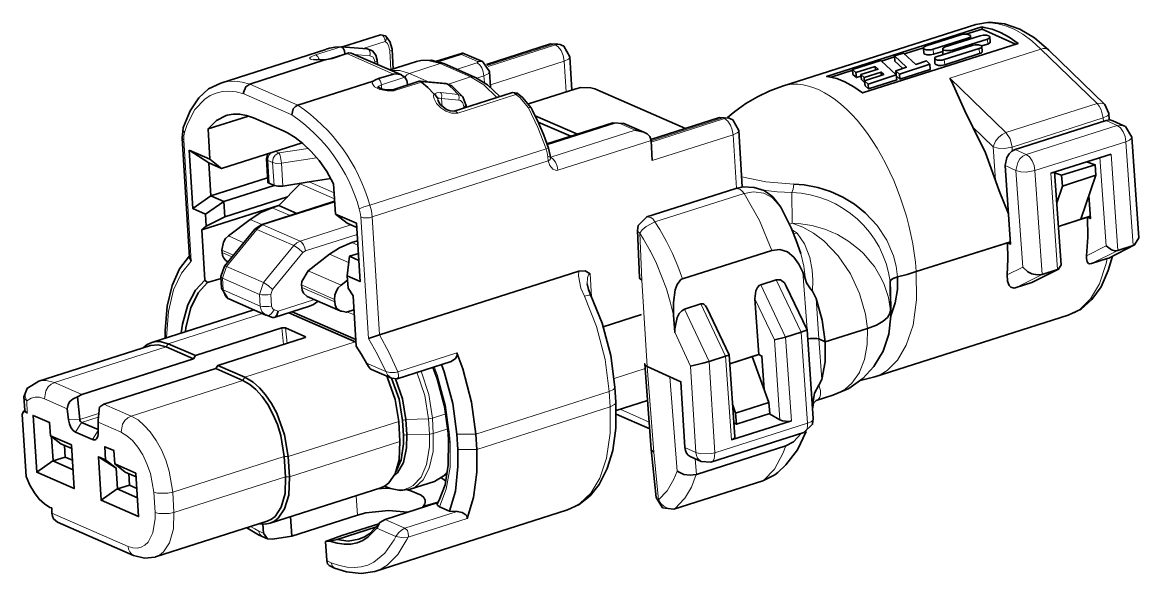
# Model space of a CAD drawing. Extents: x 0 to 174, y 0 to 33.
# Drawn here: x 44.638 to 45.446, y 15.049 to 15.448 of the extents above; entities that cross this region are included whole.
import ezdxf

# ---------------------------------------------------------------- set-up
doc = ezdxf.new("R2010")
doc.units = 0
doc.layers.add('PDF2_형상', color=157, linetype='Continuous', true_color=0x405f80)

msp = doc.modelspace()

# ---------------------------------------------------------------- linework, layer by layer
at = {"layer": 'PDF2_형상', "color": 7, "lineweight": 35}
for points in [[(45.14819, 15.37917), (45.15347, 15.38361), (45.16139, 15.38931), (45.16986, 15.39431), (45.17875, 15.39847), (45.18806, 15.40194), (45.32778, 15.44639), (45.33778, 15.44806), (45.34861, 15.44695), (45.35958, 15.44306), (45.37014, 15.4368), (45.38055, 15.42805), (45.42097, 15.38861)], [(44.90639, 15.4143), (44.90555, 15.42861), (44.90403, 15.43431), (44.90083, 15.43833), (44.89722, 15.43903), (44.86986, 15.43028)], [(45.30389, 15.42708), (45.29722, 15.425), (45.295, 15.42458), (45.29264, 15.42458), (45.29083, 15.425), (45.29028, 15.42542), (45.29014, 15.42556), (45.29014, 15.42583), (45.28986, 15.42945), (45.29069, 15.42861), (45.29194, 15.42819), (45.29528, 15.42819), (45.29694, 15.42861), (45.32208, 15.43667), (45.32361, 15.43736), (45.32389, 15.43778), (45.32403, 15.43806), (45.32403, 15.43833), (45.32389, 15.43847), (45.32333, 15.43889), (45.32153, 15.43944), (45.31917, 15.43944), (45.31695, 15.43903), (45.29181, 15.43097), (45.29042, 15.43028), (45.29, 15.42986), (45.28986, 15.42945)], [(45.30375, 15.42889), (45.30458, 15.42805), (45.30597, 15.42764), (45.30931, 15.42764), (45.31083, 15.42792), (45.33611, 15.43597), (45.3375, 15.43667), (45.33792, 15.43708), (45.33792, 15.4375), (45.33792, 15.43764), (45.33778, 15.43792), (45.33722, 15.43833), (45.33555, 15.43875), (45.33319, 15.43875), (45.33097, 15.43833), (45.30569, 15.43028), (45.3043, 15.42972), (45.30389, 15.42931), (45.30389, 15.42889), (45.30403, 15.42514), (45.30417, 15.425), (45.3043, 15.42486)], [(45.33236, 15.44319), (45.32056, 15.43944)], [(45.32417, 15.43625), (45.32403, 15.43806)], [(45.33194, 15.43097), (45.33639, 15.43236), (45.33778, 15.43306), (45.3382, 15.43347), (45.3382, 15.43389), (45.33792, 15.4375)], [(45.35653, 15.43222), (45.33236, 15.44319), (45.33222, 15.44472)], [(44.87139, 15.42528), (44.87111, 15.42736), (44.87028, 15.42931), (44.86931, 15.43014), (44.86875, 15.43028), (44.86444, 15.43014), (44.86028, 15.42931), (44.85792, 15.42861)], [(44.86875, 15.43028), (44.86875, 15.43028)], [(44.895, 15.4175), (44.89486, 15.42069), (44.89389, 15.42431), (44.89139, 15.42736), (44.88764, 15.42889), (44.86875, 15.43028)], [(45.0357, 15.39903), (45.03417, 15.42319), (45.02972, 15.43083), (45.02819, 15.43153), (45.02708, 15.43208), (45.02014, 15.4325), (44.97389, 15.41764)], [(45.28986, 15.42972), (45.27611, 15.42528)], [(45.33208, 15.43056), (45.33208, 15.43083), (45.33194, 15.43097), (45.33139, 15.43139), (45.32972, 15.43181), (45.32736, 15.43181), (45.32514, 15.43139), (45.29986, 15.42347), (45.29847, 15.42278), (45.29806, 15.42236), (45.29806, 15.42194), (45.29819, 15.41833), (45.29833, 15.41806), (45.29847, 15.41792), (45.29889, 15.4175), (45.30069, 15.41694), (45.30306, 15.41694), (45.30528, 15.41736), (45.33056, 15.42542), (45.33194, 15.42611), (45.33236, 15.42653), (45.33236, 15.42694), (45.33208, 15.43056), (45.33208, 15.43014), (45.33167, 15.42972), (45.33028, 15.42903), (45.305, 15.42111), (45.30347, 15.42069), (45.30014, 15.42069), (45.29875, 15.42111), (45.29792, 15.42194)], [(44.85778, 15.42847), (44.78167, 15.40417), (44.77278, 15.39986), (44.76583, 15.39347), (44.75958, 15.38417), (44.75472, 15.3725), (44.75445, 15.37167), (44.75375, 15.36431), (44.75917, 15.27806), (44.76042, 15.27542)], [(44.83306, 15.38125), (44.83417, 15.38556), (44.83569, 15.38722), (44.8375, 15.38819), (44.89181, 15.40555), (44.89361, 15.40639), (44.89583, 15.40736), (44.90653, 15.41069), (44.90889, 15.41083), (44.9125, 15.41), (44.87597, 15.42583), (44.8743, 15.42597), (44.87292, 15.42542), (44.86222, 15.42194), (44.85722, 15.42083), (44.85694, 15.42083), (44.80264, 15.40347), (44.79986, 15.40153), (44.79819, 15.39722), (44.79833, 15.39639)], [(44.84889, 15.42125), (44.85708, 15.42097), (44.86181, 15.42194), (44.8743, 15.42597)], [(44.98347, 15.39444), (44.97458, 15.40278), (44.96597, 15.40819), (44.96514, 15.40847), (44.94305, 15.41819), (44.93403, 15.42069), (44.92639, 15.42042), (44.92333, 15.41972), (44.90417, 15.41361)], [(44.97681, 15.40097), (44.97611, 15.4125), (44.97125, 15.41958), (44.97097, 15.41972), (44.95667, 15.42583), (44.95653, 15.42583), (44.93778, 15.42)], [(44.95653, 15.42597), (44.9557, 15.42486)], [(45.26903, 15.42306), (45.25958, 15.42)], [(45.29458, 15.41778), (45.29208, 15.42014), (45.28431, 15.41764), (45.27556, 15.42583), (45.26889, 15.42375), (45.26917, 15.42), (45.275, 15.41472)], [(45.27, 15.41306), (45.27764, 15.41556), (45.26889, 15.42375)], [(45.23875, 15.41347), (45.22306, 15.40847)], [(45.27028, 15.41), (45.25903, 15.42056), (45.23861, 15.41403), (45.23889, 15.41042), (45.24139, 15.40806), (45.24472, 15.40917)], [(45.24139, 15.40806), (45.24111, 15.41167), (45.23861, 15.41403)], [(45.25514, 15.41361), (45.255, 15.41611), (45.24111, 15.41167)], [(45.255, 15.41611), (45.25708, 15.41417), (45.24472, 15.41028), (45.245, 15.40667), (45.24722, 15.40458), (45.2475, 15.40458)], [(45.27278, 15.40708), (45.2725, 15.41069), (45.27, 15.41306), (45.27014, 15.41028)], [(45.27042, 15.40917), (45.27278, 15.40708), (45.29486, 15.41403), (45.29458, 15.41778), (45.2725, 15.41069)], [(44.93889, 15.39278), (44.93667, 15.39569), (44.93583, 15.39639), (44.93139, 15.40083), (44.92694, 15.40486), (44.92694, 15.405), (44.92583, 15.40542), (44.92528, 15.40542), (44.90681, 15.39944), (44.90111, 15.39917), (44.89792, 15.39986), (44.895, 15.40139)], [(44.91681, 15.40264), (44.91681, 15.40333), (44.91625, 15.40611), (44.91486, 15.40833), (44.9125, 15.40986)], [(44.92583, 15.40542), (44.94458, 15.40389), (44.94889, 15.40208), (44.94986, 15.40125), (44.9568, 15.39431), (44.95903, 15.38833)], [(45.24722, 15.40458), (45.24694, 15.40819), (45.24472, 15.41028)], [(45.25944, 15.40972), (45.2593, 15.41208), (45.24694, 15.40819)], [(45.2593, 15.41208), (45.26125, 15.41028), (45.24736, 15.40583), (45.24764, 15.40222), (45.25014, 15.39986), (45.27056, 15.40639), (45.27028, 15.41), (45.24986, 15.40347)], [(45.25014, 15.39986), (45.24986, 15.40347), (45.24736, 15.40583)], [(45.35139, 15.30958), (45.34458, 15.32625), (45.34195, 15.33375), (45.33472, 15.35375), (45.32555, 15.37236), (45.31972, 15.38417), (45.31042, 15.405), (45.30903, 15.40778)], [(44.99264, 15.39736), (44.95055, 15.38389), (44.94764, 15.38403), (44.94486, 15.385), (44.94028, 15.38875), (44.93875, 15.39167)], [(45.02056, 15.34958), (45.02028, 15.35), (45.02, 15.3518), (45.01875, 15.35708), (45.01542, 15.36639), (45.01153, 15.37542), (45.00722, 15.38431), (45.00611, 15.38625), (45, 15.39375), (44.99597, 15.39694)], [(45.11792, 15.37139), (45.05222, 15.4), (45.04945, 15.40069), (45.04208, 15.40083), (45.03847, 15.4), (45.00431, 15.38903)], [(45.42431, 15.3775), (45.42403, 15.38222), (45.42111, 15.38861)], [(44.86472, 15.30944), (44.86333, 15.33139), (44.85833, 15.34014), (44.85278, 15.34806), (44.84708, 15.35472), (44.84111, 15.36042), (44.83555, 15.36486), (44.82986, 15.36819), (44.82764, 15.36931), (44.80542, 15.37889), (44.80028, 15.38069), (44.79528, 15.38167), (44.79069, 15.38167), (44.78639, 15.38083), (44.78556, 15.38069), (44.77861, 15.37708), (44.77264, 15.37097)], [(44.80181, 15.38028), (44.77264, 15.37097), (44.77389, 15.34903), (44.78236, 15.34236), (44.84056, 15.36097)], [(44.95917, 15.38667), (44.95917, 15.38833)], [(45.00903, 15.38056), (45.03972, 15.36722)], [(45.01125, 15.37597), (45.035, 15.36569)], [(45.08764, 15.36875), (45.07333, 15.375), (45.06514, 15.37528), (45.01764, 15.36014)], [(45.15889, 15.32903), (45.15639, 15.36986), (45.15194, 15.3775), (45.15042, 15.37819), (45.14931, 15.37875), (45.14236, 15.37917), (45.09278, 15.36333)], [(45.17847, 15.165), (45.18611, 15.16056), (45.18792, 15.15986), (45.19236, 15.15958), (45.19444, 15.16), (45.15111, 15.14625), (45.15208, 15.14667), (45.15292, 15.14722), (45.15347, 15.14778), (45.15361, 15.14833), (45.14944, 15.20778), (45.1332, 15.24167), (45.13236, 15.24319), (45.13125, 15.24417), (45.13069, 15.24444), (45.13014, 15.24458), (45.12889, 15.24444), (45.11708, 15.24069), (45.11514, 15.23958), (45.11333, 15.23764), (45.11167, 15.23472), (45.11, 15.22653), (45.11, 15.22403), (45.10917, 15.23639), (45.10903, 15.24556), (45.11028, 15.25458), (45.11181, 15.25861), (45.11444, 15.26208), (45.1157, 15.26264), (45.18028, 15.28319), (45.18611, 15.28375), (45.19153, 15.28208), (45.19611, 15.27833), (45.19986, 15.27333), (45.20278, 15.26736), (45.20458, 15.26208), (45.20542, 15.25972), (45.20833, 15.25528), (45.20958, 15.25361), (45.21236, 15.24833), (45.21667, 15.23264), (45.21889, 15.21708), (45.2143, 15.21917), (45.21889, 15.21708), (45.24944, 15.22667), (45.25583, 15.22917), (45.26083, 15.23194), (45.26389, 15.23458), (45.26542, 15.23695), (45.26611, 15.23958), (45.26583, 15.26056), (45.26611, 15.26125), (45.26653, 15.26181), (45.26792, 15.26278), (45.27125, 15.26403), (45.27819, 15.26583), (45.28472, 15.26792), (45.35069, 15.28875), (45.35292, 15.28778), (45.34889, 15.34445), (45.35014, 15.35028), (45.35181, 15.35292), (45.35389, 15.355), (45.35625, 15.35611), (45.42208, 15.37708), (45.42458, 15.3775), (45.42694, 15.37694), (45.43486, 15.37333), (45.43611, 15.37264), (45.44056, 15.365), (45.44556, 15.29236), (45.44264, 15.28722), (45.44167, 15.28681), (45.43042, 15.28319), (45.4282, 15.28292), (45.42597, 15.28347), (45.42194, 15.28639)], [(45.09375, 15.34806), (45.09292, 15.36264), (45.09195, 15.36542), (45.09014, 15.36736), (45.08764, 15.36875), (45.08139, 15.37)], [(44.75875, 15.35556), (44.77389, 15.34903)], [(44.81569, 15.35292), (44.81472, 15.34931), (44.81569, 15.33278), (44.81569, 15.33264), (44.81583, 15.33236), (44.81611, 15.33208), (44.81681, 15.33167), (44.82028, 15.33014)], [(45.38208, 15.33903), (45.42555, 15.35278)], [(44.77305, 15.34639), (44.78236, 15.34236)], [(45.39042, 15.32972), (45.41458, 15.3375), (45.41403, 15.34514), (45.38986, 15.3375)], [(45.40778, 15.34708), (45.41403, 15.34514)], [(44.81556, 15.3357), (44.77458, 15.32264), (44.78389, 15.31847), (44.77069, 15.30931), (44.77125, 15.30069), (44.78458, 15.3075)], [(44.83, 15.32195), (44.78458, 15.3075), (44.78389, 15.31847), (44.82028, 15.33014), (44.82319, 15.32958), (44.82653, 15.32972), (44.84555, 15.33264), (44.86125, 15.33514)], [(45.36167, 15.27111), (45.36528, 15.26778), (45.36833, 15.26625), (45.37222, 15.26542), (45.37583, 15.26583), (45.38695, 15.26931), (45.38764, 15.26958), (45.38944, 15.27278), (45.38472, 15.33986)], [(45.38472, 15.33917), (45.38986, 15.3375), (45.39042, 15.32972), (45.38625, 15.31764)], [(45.41458, 15.3375), (45.40361, 15.30569)], [(44.83944, 15.33181), (44.8393, 15.33153), (44.83903, 15.33139), (44.82375, 15.31556), (44.81889, 15.31403), (44.8107, 15.31056), (44.80292, 15.30556), (44.78722, 15.29361), (44.78514, 15.29167), (44.78361, 15.28903), (44.7825, 15.28333), (44.78264, 15.28153), (44.78305, 15.27944), (44.78389, 15.2775), (44.78514, 15.27611), (44.78667, 15.275), (44.78694, 15.275)], [(44.82028, 15.33014), (44.82028, 15.33014)], [(45.08625, 15.26153), (45.08472, 15.26278), (45.08445, 15.26361), (45.08306, 15.29764), (45.08361, 15.30125), (45.08986, 15.30736), (45.15431, 15.32792), (45.15944, 15.32903), (45.1675, 15.32875), (45.17472, 15.32639), (45.18097, 15.32181), (45.18667, 15.31444), (45.19, 15.30819), (45.19417, 15.29945), (45.19792, 15.29028), (45.20111, 15.28097)], [(45.24778, 15.31042), (45.24014, 15.31653), (45.23167, 15.32167), (45.22278, 15.32583), (45.21347, 15.32875), (45.20375, 15.33056), (45.19625, 15.33111)], [(44.77125, 15.30069), (44.76806, 15.29806), (44.82417, 15.31597)], [(44.86333, 15.31847), (44.81083, 15.30167), (44.80625, 15.29847), (44.78431, 15.2718), (44.78181, 15.26431), (44.78236, 15.25583), (44.7868, 15.24847), (44.7875, 15.24819), (44.8143, 15.23639), (44.81472, 15.23625), (44.81903, 15.23472), (44.82042, 15.23472), (44.84597, 15.24292), (44.84889, 15.24417), (44.85208, 15.24653)], [(44.86333, 15.31833), (44.86417, 15.31861)], [(45.41056, 15.30792), (45.40361, 15.30569), (45.3875, 15.30056), (45.40847, 15.30722), (45.4107, 15.30611), (45.40958, 15.32292)], [(44.77069, 15.30931), (44.76139, 15.31347)], [(44.82375, 15.31556), (44.83667, 15.30986)], [(44.87472, 15.27889), (44.8732, 15.26472), (44.8825, 15.26056), (44.87986, 15.30278), (44.86472, 15.30944), (44.8732, 15.30278), (44.88, 15.29972)], [(45.40847, 15.30722), (45.40875, 15.29278), (45.40792, 15.27917), (45.40778, 15.27722), (45.40833, 15.27486), (45.40931, 15.27375), (45.41, 15.27347), (45.41153, 15.27361), (45.42278, 15.27722), (45.42389, 15.27764), (45.44264, 15.28722)], [(44.76806, 15.29806), (44.77028, 15.26167)], [(44.88069, 15.29014), (44.87653, 15.28889), (44.8675, 15.285), (44.86042, 15.28042), (44.84486, 15.26847), (44.84028, 15.26056), (44.84014, 15.25819), (44.84028, 15.25639), (44.84069, 15.25431), (44.84153, 15.25236), (44.84431, 15.24986), (44.86806, 15.23944), (44.86861, 15.23931), (44.86917, 15.23917), (44.87264, 15.23847), (44.87806, 15.24014)], [(45.35278, 15.28944), (45.28472, 15.26792), (45.27819, 15.26583), (45.27125, 15.26403)], [(45.38764, 15.26958), (45.36889, 15.26014), (45.36819, 15.25986), (45.35694, 15.25625), (45.35542, 15.25597), (45.35305, 15.25667), (45.35195, 15.25778), (45.35069, 15.26097), (45.35056, 15.26542), (45.35097, 15.27681), (45.35069, 15.28875)], [(44.75903, 15.27931), (44.75194, 15.26972), (44.74667, 15.25778), (44.74292, 15.24278), (44.74139, 15.225), (44.74139, 15.21972)], [(44.88153, 15.27597), (44.87472, 15.27889), (44.88125, 15.28097)], [(45.24417, 15.18903), (45.25375, 15.19153), (45.25486, 15.19181), (45.39458, 15.23625), (45.40389, 15.24069), (45.4118, 15.24764), (45.41847, 15.25694), (45.42361, 15.26861), (45.42653, 15.27903)], [(45.04875, 15.26625), (45.04528, 15.26833), (45.04055, 15.2682), (44.89653, 15.22208), (44.88847, 15.21958)], [(44.77208, 15.25986), (44.77028, 15.26167), (44.76333, 15.25444), (44.75778, 15.24389), (44.75403, 15.22986), (44.75319, 15.22347)], [(44.78195, 15.26292), (44.77208, 15.25986), (44.76528, 15.2525), (44.76, 15.24167), (44.75639, 15.22736), (44.75611, 15.22444)], [(44.87333, 15.26167), (44.86875, 15.25805), (44.86667, 15.25611), (44.86514, 15.25347), (44.86417, 15.2507), (44.86403, 15.24778), (44.86417, 15.24597), (44.86444, 15.24389), (44.86528, 15.24195), (44.86653, 15.24055), (44.86806, 15.23944)], [(44.8732, 15.26472), (44.87375, 15.25597), (44.8775, 15.25028), (44.87972, 15.21389), (44.88361, 15.20792), (44.88722, 15.20153), (44.88847, 15.19917), (44.88944, 15.19792), (44.88986, 15.1975), (44.89069, 15.19708), (44.90514, 15.19083), (44.90917, 15.19042), (44.94833, 15.20292), (44.95153, 15.205), (44.95264, 15.20708), (44.9525, 15.20903), (44.9568, 15.1975), (44.96306, 15.17347), (44.96611, 15.15028), (44.96681, 15.13931), (44.96695, 15.12278), (44.96458, 15.10444), (44.96, 15.08944), (44.96, 15.09042), (44.95972, 15.09125), (44.95903, 15.09194), (44.95625, 15.09375), (44.95278, 15.09445), (44.94708, 15.09458)], [(45.17472, 15.18236), (45.17306, 15.20681), (45.17083, 15.20792), (45.16597, 15.20639), (45.14986, 15.20125), (45.17083, 15.20792), (45.16806, 15.24819), (45.16875, 15.25403), (45.17, 15.25639), (45.17139, 15.25792), (45.17222, 15.25819), (45.18347, 15.26181), (45.18653, 15.26181), (45.1875, 15.26125), (45.1893, 15.25972), (45.19069, 15.25722), (45.2057, 15.22583)], [(45.20972, 15.16861), (45.21042, 15.17278), (45.21222, 15.17458), (45.22444, 15.17847), (45.23583, 15.18333), (45.24611, 15.19056), (45.25403, 15.19917), (45.26069, 15.21028), (45.26486, 15.2225), (45.26625, 15.23597), (45.26944, 15.24514), (45.27111, 15.25486), (45.27125, 15.26403), (45.26736, 15.2625), (45.26625, 15.26153), (45.26583, 15.26056), (45.26611, 15.23958), (45.26542, 15.23695), (45.26389, 15.23458), (45.26083, 15.23194), (45.25583, 15.22917), (45.24944, 15.22667), (45.21889, 15.21708), (45.21875, 15.2025), (45.21639, 15.18986), (45.2143, 15.18569), (45.21111, 15.17986), (45.21055, 15.17694), (45.20958, 15.17083)], [(45.04667, 15.25903), (45.04764, 15.255), (45.04945, 15.25056), (45.0575, 15.23056), (45.06375, 15.20708), (45.06667, 15.18431), (45.06736, 15.17333), (45.06736, 15.15472), (45.06514, 15.13847), (45.06111, 15.12542), (45.05542, 15.11403), (45.04889, 15.10583), (45.04097, 15.09944), (45.0325, 15.09556), (44.8932, 15.05111), (44.8832, 15.04945), (44.87264, 15.05069), (44.86403, 15.05347), (44.86014, 15.05528), (44.85889, 15.05653), (44.85861, 15.05764), (44.85833, 15.05889), (44.8575, 15.07264), (44.86056, 15.07306)], [(45.26597, 15.25694), (45.26625, 15.23597)], [(44.80556, 15.24028), (44.7318, 15.21667)], [(44.82042, 15.23472), (44.82111, 15.235), (44.82222, 15.23625), (44.82333, 15.23917)], [(44.83083, 15.23806), (44.87903, 15.21708), (44.87931, 15.21694), (44.87958, 15.21681), (44.83097, 15.23806)], [(44.87945, 15.21875), (44.83333, 15.23875)], [(45.05833, 15.22792), (45.08611, 15.23681)], [(44.80986, 15.08556), (44.81375, 15.08528), (44.8175, 15.08597), (44.82056, 15.08736), (44.82333, 15.08958), (44.82792, 15.09625), (44.83083, 15.10625), (44.83139, 15.11944), (44.83042, 15.13417), (44.82792, 15.14972), (44.82222, 15.16542), (44.81833, 15.1725), (44.81417, 15.17875), (44.80972, 15.18389), (44.80514, 15.18792), (44.79917, 15.19153), (44.77958, 15.2), (44.84208, 15.22), (44.84278, 15.22028), (44.84292, 15.22042), (44.84292, 15.22056), (44.8425, 15.22097), (44.82861, 15.22708), (44.82583, 15.22708), (44.76333, 15.20708), (44.74375, 15.21569), (44.73764, 15.21736), (44.73458, 15.21722), (44.7318, 15.21667), (44.72847, 15.21514), (44.72556, 15.21264)], [(45.08833, 15.20125), (45.08847, 15.20069), (45.08875, 15.20014), (45.09014, 15.19931), (45.11444, 15.1882), (45.11736, 15.14056), (45.11778, 15.13847), (45.11861, 15.13667), (45.11972, 15.13514), (45.12125, 15.13417), (45.12917, 15.13056), (45.13625, 15.13), (45.20333, 15.15139), (45.20972, 15.1575), (45.21014, 15.16153), (45.2057, 15.22583), (45.2057, 15.22569), (45.20556, 15.22569), (45.20528, 15.22556), (45.20139, 15.22403), (45.19014, 15.22042), (45.18208, 15.21847)], [(45.2057, 15.22583), (45.2057, 15.22583)], [(44.64153, 15.18333), (44.64194, 15.18361), (44.65014, 15.18861), (44.73083, 15.21431), (44.73639, 15.21486), (44.74222, 15.21333), (44.76195, 15.20472)], [(44.67806, 15.17722), (44.68111, 15.17903), (44.76195, 15.20472), (44.76333, 15.20708)], [(45.12139, 15.19958), (45.13042, 15.20167), (45.13486, 15.20292), (45.14681, 15.20667), (45.14917, 15.2075), (45.14931, 15.20764), (45.14944, 15.20778)], [(45.13486, 15.20292), (45.13486, 15.20292)], [(45.16597, 15.20639), (45.1782, 15.17319), (45.15403, 15.16556), (45.15194, 15.17139)], [(44.64167, 15.18333), (44.63931, 15.17736), (44.64, 15.16764), (44.64, 15.16736), (44.64014, 15.16722), (44.63917, 15.16694), (44.63861, 15.1657), (44.63819, 15.16458), (44.64097, 15.11958), (44.64361, 15.11347), (44.64695, 15.10792), (44.65042, 15.10333), (44.65417, 15.09986), (44.65819, 15.09736), (44.65944, 15.09694), (44.65958, 15.09319), (44.66, 15.09111), (44.66083, 15.08917), (44.66208, 15.08778), (44.66361, 15.08667), (44.71861, 15.06264), (44.72667, 15.06069), (44.73417, 15.06139), (44.73458, 15.06153), (44.81528, 15.08736), (44.81833, 15.08875), (44.82097, 15.09083), (44.82542, 15.0975), (44.82819, 15.1075), (44.82861, 15.11944), (44.82764, 15.13417), (44.82514, 15.14944), (44.82264, 15.15722), (44.81944, 15.16472), (44.81569, 15.17167), (44.81153, 15.17764), (44.80708, 15.1825), (44.80264, 15.18625), (44.79764, 15.18917), (44.77806, 15.19778), (44.77958, 15.2)], [(44.77806, 15.19778), (44.69722, 15.17194), (44.69417, 15.17014)], [(44.94125, 15.20069), (44.94319, 15.19528), (44.94945, 15.17236), (44.95236, 15.15028), (44.95306, 15.13931), (44.95319, 15.12694), (44.95139, 15.10903), (44.94708, 15.09458), (44.93986, 15.09778), (44.93861, 15.09861), (44.9382, 15.09917), (44.9382, 15.09958), (44.93833, 15.1), (44.93972, 15.1025), (44.94389, 15.11361), (44.94625, 15.12792), (44.94653, 15.14556), (44.94611, 15.15097), (44.94361, 15.17042), (44.93833, 15.19028), (44.93514, 15.19875)], [(45.09305, 15.13917), (45.08833, 15.20125), (45.08847, 15.20069), (45.08875, 15.20014), (45.09014, 15.19931), (45.10653, 15.19181)], [(44.8175, 15.08597), (44.8975, 15.11153), (44.90056, 15.11292), (44.90333, 15.115), (44.90792, 15.12167), (44.91083, 15.13181), (44.91125, 15.145), (44.91042, 15.15958), (44.90792, 15.17528), (44.90222, 15.19097), (44.90153, 15.19236)], [(44.90861, 15.12347), (44.91222, 15.13167), (44.91389, 15.14333), (44.91389, 15.14931), (44.91319, 15.16028), (44.9107, 15.17556), (44.90514, 15.19069), (44.905, 15.19083)], [(44.90695, 15.12), (44.90958, 15.12236), (44.91375, 15.12972), (44.91611, 15.14042), (44.91625, 15.15), (44.91555, 15.16097), (44.91319, 15.17583), (44.90805, 15.19028)], [(44.69403, 15.17014), (44.69305, 15.16042), (44.69305, 15.15889), (44.69305, 15.15125), (44.69305, 15.15), (44.69278, 15.14875), (44.69264, 15.14806), (44.69181, 15.14694), (44.69125, 15.14653), (44.69083, 15.14625), (44.69014, 15.14611), (44.68958, 15.14625), (44.68889, 15.14639), (44.67667, 15.15181), (44.67486, 15.15306), (44.67333, 15.15514), (44.67222, 15.15778), (44.67153, 15.16056), (44.67069, 15.16861), (44.67125, 15.17181), (44.67264, 15.17403), (44.67486, 15.17583), (44.67806, 15.17722), (44.67972, 15.16097), (44.67986, 15.16028), (44.68028, 15.15958), (44.68056, 15.15917), (44.68097, 15.15875), (44.69305, 15.15361)], [(45.09042, 15.17458), (45.06764, 15.16736)], [(45.1782, 15.17319), (45.17875, 15.16514), (45.15458, 15.1575)], [(44.64014, 15.16722), (44.64028, 15.16681), (44.64125, 15.16597), (44.64181, 15.1657), (44.63917, 15.16694)], [(45.06764, 15.16472), (45.09195, 15.15417)], [(45.15278, 15.15847), (45.15458, 15.1575), (45.15403, 15.16556)], [(44.67389, 15.13986), (44.66611, 15.1432), (44.65847, 15.14917)], [(44.66042, 15.13097), (44.65931, 15.14847)], [(45.20514, 15.15222), (45.19875, 15.13903), (45.19042, 15.12806), (45.18458, 15.1225), (45.18236, 15.12097), (45.17375, 15.11653), (45.10931, 15.09611), (45.10125, 15.09708), (45.09653, 15.10444), (45.09305, 15.13917), (45.09333, 15.13847), (45.09361, 15.13819), (45.09486, 15.13736)], [(45.20139, 15.15083), (45.19597, 15.14486), (45.19028, 15.14181), (45.1257, 15.12125), (45.12556, 15.12125), (45.12125, 15.12056), (45.11667, 15.12125), (45.11181, 15.12361)], [(44.66861, 15.14208), (44.66917, 15.13375), (44.67445, 15.13153)], [(44.66028, 15.13097), (44.64861, 15.12278)], [(44.67486, 15.12458), (44.66028, 15.13097), (44.66042, 15.13097), (44.66917, 15.13375)], [(44.70597, 15.12583), (44.69319, 15.13403)], [(44.71514, 15.12181), (44.71569, 15.11347), (44.70694, 15.11069), (44.70597, 15.12583), (44.69833, 15.13181)], [(44.72042, 15.11944), (44.71264, 15.12292), (44.705, 15.12889)], [(44.90028, 15.11278), (44.9025, 15.11181), (44.90458, 15.11111), (44.91167, 15.10958), (44.91875, 15.11056), (44.93625, 15.11611), (44.94444, 15.12111), (44.9457, 15.12236)], [(44.94458, 15.11639), (44.94305, 15.1175), (44.94125, 15.11847)], [(44.69514, 15.1025), (44.7068, 15.11069), (44.72139, 15.10431)], [(44.70694, 15.11069), (44.7068, 15.11069)], [(44.71569, 15.11347), (44.72097, 15.11111)], [(44.90403, 15.11125), (44.90097, 15.11125), (44.89805, 15.11111), (44.89597, 15.11097)], [(44.89805, 15.11167), (44.89805, 15.11111)], [(44.92736, 15.09708), (44.9282, 15.09806), (44.9293, 15.09986), (44.92958, 15.10083), (44.92958, 15.1018), (44.92944, 15.10264), (44.92847, 15.10444), (44.92653, 15.10625), (44.91917, 15.10931), (44.91667, 15.11)], [(44.89444, 15.08333), (44.86583, 15.07417), (44.87389, 15.07306), (44.88153, 15.07431), (44.88556, 15.07597), (44.88944, 15.07847), (44.89625, 15.0857), (44.89681, 15.08653), (44.90056, 15.08861), (44.93875, 15.10083)], [(44.93903, 15.10125), (44.9282, 15.09806)], [(44.91694, 15.09389), (44.90292, 15.095), (44.88667, 15.09333), (44.88055, 15.09167), (44.83306, 15.07653), (44.83222, 15.09069)], [(44.80055, 15.08264), (44.80903, 15.07764), (44.81167, 15.07639), (44.81556, 15.07472)], [(44.81222, 15.08528), (44.81264, 15.07875), (44.81556, 15.07472), (44.81903, 15.07431), (44.83306, 15.07653)], [(44.8575, 15.07264), (44.86931, 15.07694), (44.89611, 15.08556)], [(44.89458, 15.08236), (44.88833, 15.07597), (44.88444, 15.07347), (44.88028, 15.07181), (44.8757, 15.07083), (44.87097, 15.07069), (44.86583, 15.07153), (44.86056, 15.07306), (44.86583, 15.07417)], [(44.89458, 15.08222), (44.89667, 15.08653)]]:
    msp.add_lwpolyline(points, dxfattribs=at)
at = {"layer": 'PDF2_형상', "color": 7, "lineweight": 13}
for points in [[(45.38055, 15.42805), (45.37945, 15.42875), (45.37819, 15.42917), (45.37653, 15.42917), (45.37486, 15.42875), (45.36833, 15.43458), (45.36167, 15.43944), (45.35542, 15.44306), (45.3493, 15.44555), (45.34361, 15.44708), (45.33806, 15.44778), (45.33306, 15.4475), (45.32819, 15.44653), (45.32778, 15.44639)], [(44.90083, 15.43833), (44.90139, 15.43764), (44.90153, 15.43708), (44.90153, 15.43653), (44.90139, 15.43542), (44.9007, 15.43417), (44.90028, 15.43611), (44.89944, 15.43778), (44.89889, 15.43847), (44.89833, 15.43889), (44.89722, 15.43903)], [(44.86875, 15.43028), (44.85014, 15.42445), (44.84708, 15.42319), (44.84625, 15.42264), (44.84597, 15.42222), (44.84597, 15.42208), (44.84611, 15.42181), (44.84625, 15.42167), (44.84708, 15.42125), (44.85069, 15.42069), (44.85694, 15.42083)], [(44.86028, 15.42931), (44.85778, 15.42847)], [(44.90472, 15.41375), (44.90389, 15.42736), (44.90292, 15.43139), (44.90194, 15.43292), (44.9007, 15.43417), (44.88458, 15.42903)], [(44.88958, 15.42389), (44.88972, 15.42556), (44.88944, 15.42722), (44.88903, 15.42792), (44.88861, 15.42833), (44.88819, 15.42861), (44.88764, 15.42889)], [(44.97444, 15.41694), (45.02264, 15.43222), (45.02375, 15.43167), (45.02611, 15.43208), (45.02819, 15.43153)], [(44.97667, 15.40292), (45.03014, 15.42), (45.02945, 15.42403), (45.02778, 15.42778), (45.02583, 15.43028), (45.02375, 15.43167), (44.975, 15.41611)], [(45.02708, 15.43208), (45.02486, 15.43264), (45.02264, 15.43222), (45.02014, 15.4325)], [(45.42111, 15.38861), (45.41972, 15.38944), (45.41806, 15.38972), (45.41542, 15.38931), (45.37486, 15.42875), (45.30903, 15.40778), (45.34958, 15.36833), (45.3525, 15.36375), (45.35403, 15.35792), (45.34833, 15.35694), (45.34403, 15.35708), (45.34028, 15.35806), (45.34195, 15.33375)], [(45.32222, 15.43556), (45.32208, 15.43667)], [(45.33056, 15.42542), (45.33028, 15.42903)], [(45.33639, 15.43236), (45.33611, 15.43597)], [(44.85305, 15.42083), (44.8525, 15.42222), (44.85181, 15.42333), (44.85097, 15.42417), (44.85014, 15.42445)], [(44.87222, 15.42528), (44.87139, 15.42528), (44.85806, 15.42111)], [(44.86222, 15.42194), (44.86181, 15.42194)], [(44.90653, 15.41069), (44.87292, 15.42542)], [(44.89333, 15.41833), (44.8932, 15.41944), (44.89292, 15.42083), (44.89167, 15.42306), (44.88958, 15.42389), (44.87847, 15.42472)], [(44.8932, 15.41944), (44.89444, 15.42), (44.89472, 15.42042), (44.89486, 15.42069)], [(44.90389, 15.42736), (44.90514, 15.42805), (44.90542, 15.42833), (44.90555, 15.42861)], [(44.93917, 15.41958), (44.9557, 15.42486), (44.96736, 15.41972)], [(45.03153, 15.39778), (45.03014, 15.42), (45.03319, 15.42153), (45.03389, 15.42236), (45.03417, 15.42319)], [(45.29722, 15.425), (45.29694, 15.42861)], [(45.30528, 15.41736), (45.305, 15.42111)], [(45.31097, 15.42694), (45.31083, 15.42792)], [(44.90458, 15.41333), (44.91125, 15.41319), (44.9182, 15.41111), (44.91625, 15.41014), (44.91486, 15.40833), (44.89792, 15.40292), (44.89805, 15.39986)], [(44.9325, 15.40486), (44.9182, 15.41111), (44.94028, 15.41819), (44.96236, 15.40861), (44.96375, 15.40875), (44.96514, 15.40847)], [(44.94305, 15.41819), (44.94167, 15.41847), (44.94028, 15.41819), (44.93153, 15.42056), (44.92736, 15.42056), (44.92333, 15.41972)], [(44.95222, 15.41403), (44.96695, 15.41875), (44.96875, 15.4175), (44.97042, 15.41514), (44.97153, 15.41236), (44.97208, 15.40944), (44.975, 15.41083), (44.97611, 15.4125)], [(44.97097, 15.41972), (44.96736, 15.41972), (44.96764, 15.41958), (44.96778, 15.41944), (44.96778, 15.4193), (44.96764, 15.41917), (44.9675, 15.41903), (44.96695, 15.41875)], [(44.89181, 15.40555), (44.89125, 15.40417), (44.89181, 15.40278), (44.89292, 15.40153), (44.89667, 15.39958), (44.90194, 15.39847), (44.90708, 15.39861), (44.90833, 15.39903), (44.92694, 15.40486)], [(44.89583, 15.40736), (44.89653, 15.40653), (44.89722, 15.40542), (44.89792, 15.40292), (44.89597, 15.40194), (44.89542, 15.40111)], [(44.92694, 15.405), (44.9457, 15.40333), (44.94458, 15.40389)], [(44.98125, 15.39375), (44.97194, 15.40278), (44.96236, 15.40861), (44.94653, 15.40347)], [(44.96681, 15.40778), (44.97208, 15.40944), (44.97236, 15.40444)], [(44.90833, 15.39903), (44.90681, 15.39944)], [(44.91694, 15.40278), (44.91681, 15.40278)], [(44.94069, 15.39722), (44.93806, 15.39708), (44.93708, 15.39667), (44.93667, 15.39583)], [(44.9568, 15.39431), (44.95333, 15.39597), (44.94069, 15.39722), (44.94125, 15.39639), (44.94153, 15.39542), (44.94139, 15.39306), (44.93986, 15.39333), (44.93917, 15.3932), (44.93875, 15.39278), (44.93875, 15.39167)], [(44.94889, 15.40208), (44.9457, 15.40333), (44.94958, 15.39986), (44.95333, 15.39597), (44.95375, 15.39514), (44.95403, 15.39417), (44.95389, 15.39181), (44.94139, 15.39306), (44.94181, 15.38722)], [(44.90917, 15.19042), (44.90958, 15.19069), (44.90986, 15.19111), (44.91014, 15.19153), (44.91028, 15.19292), (44.90986, 15.19542), (44.90778, 15.19486), (44.90389, 15.19486), (44.90097, 15.19555), (44.895, 15.20792), (44.88847, 15.21958), (44.88292, 15.30736), (44.88472, 15.30681), (44.88917, 15.30681), (44.89125, 15.30736), (44.89069, 15.31167), (44.88944, 15.31597), (45.01694, 15.35667), (45.01111, 15.37194), (45.00417, 15.38625), (44.99806, 15.39375), (44.99514, 15.39597)], [(44.995, 15.39597), (44.95306, 15.3825), (44.94847, 15.38236), (44.94458, 15.38389), (44.94083, 15.38625), (44.93778, 15.38931), (44.93597, 15.39264), (44.93556, 15.39458), (44.93583, 15.39639)], [(44.9575, 15.38611), (44.9575, 15.38708), (44.95667, 15.38986), (44.955, 15.39153), (44.95389, 15.39181)], [(45.42403, 15.38222), (45.42375, 15.38125), (45.42292, 15.38042), (45.41986, 15.37889), (45.41833, 15.38472), (45.41708, 15.38736), (45.41542, 15.38931), (45.34958, 15.36833), (45.34681, 15.36708), (45.34417, 15.36486), (45.34195, 15.36208), (45.34028, 15.35806), (45.32555, 15.37236)], [(44.95306, 15.3825), (44.9525, 15.38319), (44.95181, 15.38375), (44.95125, 15.38403), (44.95055, 15.38389)], [(44.9575, 15.38708), (44.95875, 15.38764), (44.95903, 15.38805), (44.95917, 15.38833)], [(45.00611, 15.38625), (45.00597, 15.38639), (45.00583, 15.38639), (45.00528, 15.38653), (45.00417, 15.38625)], [(45.01792, 15.35944), (45.06708, 15.37514)], [(45.06972, 15.37514), (45.08139, 15.37), (45.02042, 15.35056), (45.02222, 15.34917), (45.02389, 15.34694), (45.025, 15.34417), (45.02556, 15.34125)], [(45.07333, 15.375), (45.06972, 15.37514), (45.06708, 15.37514), (45.06514, 15.37528)], [(45.09292, 15.36236), (45.14486, 15.37889), (45.14597, 15.37847), (45.09292, 15.36153)], [(45.09375, 15.34806), (45.15236, 15.36667), (45.15167, 15.37028), (45.15028, 15.37375), (45.14833, 15.37653), (45.14597, 15.37847), (45.14833, 15.37875), (45.15042, 15.37819)], [(45.14931, 15.37875), (45.14708, 15.37931), (45.14486, 15.37889), (45.14236, 15.37917)], [(45.35417, 15.35514), (45.35403, 15.35792), (45.41986, 15.37889), (45.42, 15.37639)], [(45.42208, 15.37708), (45.43, 15.37347), (45.36417, 15.3525), (45.35625, 15.35611)], [(45.35694, 15.25625), (45.37583, 15.26583), (45.37055, 15.34083), (45.43639, 15.36167), (45.4357, 15.36542), (45.43431, 15.36889), (45.43236, 15.37167), (45.43, 15.37347)], [(45.43486, 15.37333), (45.43014, 15.37347)], [(44.75375, 15.36431), (44.75389, 15.36417), (44.75403, 15.36389), (44.75431, 15.36361), (44.755, 15.36319), (44.76042, 15.27542), (44.75333, 15.26681), (44.74764, 15.25472), (44.74389, 15.23903), (44.7425, 15.22014)], [(44.75445, 15.37167), (44.75445, 15.37083), (44.75458, 15.37014), (44.75486, 15.36931), (44.75542, 15.36847), (44.755, 15.36597), (44.755, 15.36319)], [(45.15472, 15.32806), (45.15236, 15.36667), (45.15528, 15.36806), (45.15611, 15.36889), (45.15639, 15.36986)], [(45.39458, 15.23625), (45.39903, 15.23806), (45.40333, 15.24069), (45.41083, 15.24819), (45.41722, 15.25903), (45.42208, 15.27361), (45.42278, 15.27722), (45.44167, 15.28681), (45.43639, 15.36167), (45.43889, 15.36278), (45.44, 15.36375), (45.44042, 15.36417), (45.44056, 15.365)], [(44.82125, 15.35472), (44.82361, 15.35375), (44.84486, 15.35694)], [(45.09292, 15.36264), (45.02556, 15.34125), (45.02444, 15.34097), (45.02181, 15.34181), (45.01958, 15.34458), (45.01861, 15.34792), (44.89125, 15.30736), (44.89653, 15.22208), (44.90361, 15.20917), (44.90986, 15.19542), (44.9525, 15.20903)], [(45.02028, 15.35), (45.02, 15.34889), (45.01944, 15.34833), (45.01861, 15.34792), (45.01833, 15.35083), (45.01778, 15.35375), (45.01694, 15.35667), (45.01833, 15.35708), (45.01861, 15.35708), (45.01875, 15.35708)], [(44.81472, 15.34931), (44.81472, 15.34917), (44.81486, 15.34889), (44.81514, 15.34861), (44.81583, 15.34819), (44.81583, 15.34958), (44.81625, 15.35111), (44.81695, 15.3525), (44.81792, 15.35361)], [(44.82028, 15.33014), (44.81917, 15.34667), (44.81583, 15.34819), (44.81681, 15.33167)], [(44.85097, 15.35014), (44.82555, 15.34625), (44.82653, 15.32972)], [(45.01833, 15.35083), (45.01958, 15.35125), (45.01986, 15.35153), (45.02, 15.3518)], [(45.02014, 15.35069), (45.02042, 15.35056), (45.02028, 15.35042)], [(45.40792, 15.27917), (45.42194, 15.28639), (45.4175, 15.35028)], [(45.41153, 15.27361), (45.43042, 15.28319), (45.42555, 15.35278)], [(45.35056, 15.26542), (45.36167, 15.27111), (45.3568, 15.34083), (45.34889, 15.34445)], [(44.86375, 15.32472), (44.84555, 15.33264)], [(45.26625, 15.23597), (45.26611, 15.23958), (45.26458, 15.24917), (45.26153, 15.25861), (45.25944, 15.26305), (45.25445, 15.27153), (45.25292, 15.27347), (45.24653, 15.28097), (45.24375, 15.28347), (45.23597, 15.28958), (45.22764, 15.29458), (45.21861, 15.29847), (45.20917, 15.30111), (45.19945, 15.30264), (45.19486, 15.30278), (45.19472, 15.325), (45.1957, 15.3275), (45.19625, 15.33111), (45.17597, 15.33278), (45.15847, 15.33639)], [(45.38208, 15.33903), (45.38695, 15.26931), (45.36819, 15.25986)], [(44.86403, 15.32042), (44.83903, 15.33139)], [(45.15431, 15.32792), (45.15722, 15.32736), (45.15875, 15.32611), (45.16014, 15.32431), (45.09569, 15.30389), (45.0893, 15.30042), (45.08653, 15.29806), (45.08486, 15.29556), (45.08361, 15.29653), (45.08319, 15.29708), (45.08306, 15.29764)], [(45.15889, 15.32944), (45.15958, 15.32931), (45.16028, 15.32917)], [(45.18028, 15.28319), (45.17125, 15.30486), (45.16014, 15.32431), (45.16708, 15.32555), (45.17445, 15.32458), (45.18083, 15.32125), (45.18667, 15.31444)], [(44.87583, 15.30153), (44.83903, 15.28986), (44.81222, 15.30153), (44.86417, 15.31806)], [(44.8318, 15.30833), (44.81889, 15.31403)], [(45.24778, 15.31042), (45.25653, 15.30111), (45.26347, 15.29056), (45.26833, 15.27917), (45.27028, 15.27167), (45.27125, 15.26403)], [(44.81139, 15.30181), (44.80292, 15.30556)], [(44.81083, 15.30167), (44.81222, 15.30153), (44.80986, 15.30028), (44.80778, 15.29833), (44.80681, 15.29861), (44.80639, 15.29861), (44.80625, 15.29847)], [(45.1157, 15.26264), (45.11222, 15.2718), (45.10833, 15.28083), (45.10403, 15.28972), (45.09917, 15.29833), (45.09569, 15.30389), (45.09431, 15.30569), (45.09278, 15.30694), (45.08986, 15.30736)], [(45.19292, 15.30222), (45.19486, 15.30278), (45.20264, 15.29986), (45.21042, 15.29556), (45.21778, 15.29), (45.22833, 15.27917), (45.23708, 15.26625), (45.24375, 15.25194), (45.24806, 15.23695), (45.24944, 15.22667), (45.2493, 15.21514), (45.24736, 15.20431), (45.24375, 15.19514), (45.24361, 15.195), (45.23805, 15.18708), (45.23319, 15.18278), (45.22444, 15.17847)], [(44.84292, 15.28278), (44.8425, 15.285), (44.84153, 15.28722), (44.84042, 15.28889), (44.83903, 15.28986), (44.83667, 15.28861), (44.83445, 15.28667), (44.8125, 15.25986), (44.78583, 15.27153), (44.80778, 15.29833), (44.83445, 15.28667), (44.83792, 15.28444), (44.84111, 15.28153), (44.81917, 15.25486), (44.81792, 15.25139), (44.81847, 15.24292), (44.81889, 15.24153), (44.81944, 15.24083), (44.82028, 15.24028), (44.82333, 15.23917), (44.84958, 15.24764)], [(44.79833, 15.28875), (44.78722, 15.29361)], [(44.88042, 15.29472), (44.84292, 15.28278), (44.84111, 15.28153)], [(45.10444, 15.10931), (45.09833, 15.10278), (45.09486, 15.13736), (45.09014, 15.19931), (45.08625, 15.26153), (45.08486, 15.29556), (45.0875, 15.29125), (45.09236, 15.28278), (45.0925, 15.2825), (45.09681, 15.27375), (45.10056, 15.26458), (45.10403, 15.25542), (45.1068, 15.24597), (45.10917, 15.23639)], [(45.19597, 15.29542), (45.19861, 15.29556), (45.19486, 15.29806)], [(45.20958, 15.25361), (45.20986, 15.26153), (45.20931, 15.26889), (45.20764, 15.27806), (45.20389, 15.28792), (45.19861, 15.29556)], [(44.88083, 15.28694), (44.87653, 15.28889)], [(44.79083, 15.27972), (44.7825, 15.28333)], [(44.78972, 15.27847), (44.78264, 15.28153)], [(44.87417, 15.27444), (44.86042, 15.28042)], [(45.20458, 15.26208), (45.20333, 15.2718), (45.20111, 15.28097)], [(44.78181, 15.26431), (44.78181, 15.26403), (44.78195, 15.26375), (44.78236, 15.26347), (44.78292, 15.26305), (44.78583, 15.27153), (44.78486, 15.2718), (44.78444, 15.2718), (44.78431, 15.2718)], [(44.86875, 15.25805), (44.84486, 15.26847)], [(44.95236, 15.15028), (44.96611, 15.15028), (45.06264, 15.18111), (45.05972, 15.20431), (45.05333, 15.2282), (45.04472, 15.25014), (45.04222, 15.25597), (45.04042, 15.26486), (45.04055, 15.2682)], [(45.20278, 15.26736), (45.2057, 15.22597)], [(45.25486, 15.19181), (45.2593, 15.19361), (45.26361, 15.19625), (45.27111, 15.20375), (45.2775, 15.21458), (45.28236, 15.22917), (45.28486, 15.24736), (45.28472, 15.26792)], [(44.81917, 15.25486), (44.81597, 15.25778), (44.8125, 15.25986), (44.80972, 15.25139), (44.81139, 15.25097), (44.81583, 15.25097), (44.81792, 15.25139)], [(45.04667, 15.25903), (45.04694, 15.26333), (45.04764, 15.26542), (45.04875, 15.26625), (45.04986, 15.24958)], [(45.18347, 15.26181), (45.20139, 15.22403), (45.20597, 15.15819), (45.20861, 15.15931), (45.20972, 15.16014), (45.21, 15.16069), (45.21014, 15.16153)], [(45.27125, 15.26403), (45.27125, 15.26403)], [(44.78236, 15.25583), (44.78236, 15.25556), (44.7825, 15.25528), (44.78278, 15.255), (44.78347, 15.25458), (44.78389, 15.2525), (44.78472, 15.25056), (44.78597, 15.24917), (44.7875, 15.24819)], [(44.86403, 15.24778), (44.84014, 15.25819)], [(44.86417, 15.24597), (44.84028, 15.25639)], [(45.19444, 15.16), (45.19014, 15.22042), (45.17222, 15.25819)], [(45.04945, 15.25056), (45.04931, 15.25056), (45.04931, 15.2507), (45.04889, 15.25083), (45.04792, 15.25083), (45.04472, 15.25014)], [(45.12889, 15.24444), (45.14681, 15.20667), (45.15111, 15.14625)], [(45.18611, 15.16056), (45.18208, 15.21847), (45.16806, 15.24819)], [(45.21639, 15.18986), (45.2143, 15.21917), (45.21236, 15.24833)], [(44.68111, 15.17903), (44.66153, 15.18764), (44.74222, 15.21333), (44.74375, 15.21569), (44.81194, 15.2375)], [(44.8143, 15.23639), (44.81139, 15.23889), (44.8107, 15.24083), (44.81028, 15.24292), (44.81194, 15.2425), (44.81639, 15.2425), (44.81847, 15.24292)], [(44.81472, 15.23625), (44.81542, 15.23611), (44.81625, 15.23611), (44.81695, 15.23639), (44.81847, 15.2375), (44.82028, 15.24028)], [(44.87833, 15.23653), (44.87333, 15.23861)], [(44.87819, 15.23917), (44.87694, 15.23972)], [(45.12917, 15.13056), (45.12653, 15.13305), (45.1257, 15.13486), (45.12528, 15.13694), (45.12875, 15.13611), (45.13653, 15.13625), (45.13903, 15.13681), (45.13486, 15.20292), (45.11708, 15.24069)], [(44.82708, 15.21514), (44.82583, 15.22708)], [(44.82972, 15.21597), (44.82861, 15.22708)], [(44.8425, 15.22097), (44.8425, 15.22014)], [(45.11736, 15.14056), (45.12528, 15.13694), (45.12139, 15.19958), (45.11, 15.22403)], [(44.69722, 15.17194), (44.71695, 15.16333), (44.79764, 15.18917), (44.79917, 15.19153), (44.87903, 15.21708)], [(44.88722, 15.20153), (44.90097, 15.19555), (44.90222, 15.19319), (44.90514, 15.19083)], [(44.94583, 15.15417), (44.93542, 15.15083), (44.93486, 15.16181), (44.93347, 15.16153), (44.93195, 15.16139), (44.9293, 15.17833), (44.92361, 15.19514)], [(44.94458, 15.165), (44.93486, 15.16181), (44.93222, 15.17903), (44.92653, 15.19597)], [(44.93986, 15.09778), (44.94472, 15.11042), (44.9475, 15.12653), (44.94764, 15.14431), (44.94722, 15.14986), (44.94431, 15.17125), (44.9382, 15.19333), (44.93611, 15.19903)], [(45.08861, 15.19778), (45.06611, 15.19056)], [(44.66153, 15.18764), (44.65555, 15.18917), (44.65278, 15.18917), (44.65014, 15.18861)], [(44.66153, 15.1875), (44.65917, 15.18639), (44.65695, 15.18444), (44.65528, 15.18167), (44.65417, 15.17583)], [(45.10458, 15.10931), (45.10944, 15.11778), (45.11181, 15.12361), (45.10653, 15.19181)], [(44.63931, 15.17736), (44.63958, 15.17667), (44.63986, 15.17583), (44.64139, 15.17445), (44.64014, 15.17736), (44.64, 15.18028), (44.64167, 15.18333)], [(45.06736, 15.17333), (45.06708, 15.1725), (45.06639, 15.17167), (45.06333, 15.17014), (45.06264, 15.18111), (45.06569, 15.18264), (45.06639, 15.18347), (45.06667, 15.18431)], [(45.2143, 15.18569), (45.21542, 15.18194), (45.21556, 15.17875), (45.215, 15.17694), (45.21403, 15.17556), (45.21222, 15.17458)], [(44.67069, 15.16861), (44.65417, 15.17583), (44.6507, 15.17694), (44.6475, 15.17708), (44.64458, 15.17639), (44.64139, 15.17445), (44.64181, 15.1657)], [(45.21042, 15.17278), (45.21055, 15.17694)], [(44.69333, 15.16528), (44.67972, 15.16097), (44.67153, 15.16056)], [(44.67667, 15.15181), (44.68097, 15.15875), (44.69305, 15.16264)], [(44.70958, 15.15167), (44.71069, 15.1575), (44.71236, 15.16028), (44.71458, 15.16222), (44.71695, 15.16333), (44.72194, 15.16056), (44.72639, 15.15667), (44.7307, 15.15194), (44.735, 15.14583), (44.73875, 15.13903), (44.74194, 15.13153), (44.74445, 15.12361), (44.74694, 15.10833), (44.82764, 15.13417), (44.83042, 15.13417), (44.91042, 15.15958)], [(45.0325, 15.09556), (45.03708, 15.0975), (45.04139, 15.10014), (45.04931, 15.10764), (45.05583, 15.11861), (45.0607, 15.13292), (45.06333, 15.15097), (45.06333, 15.17014), (44.96681, 15.13931), (44.95306, 15.13931)], [(45.07056, 15.16833), (45.09153, 15.15903)], [(44.65958, 15.09319), (44.71472, 15.06917), (44.71819, 15.06806), (44.72139, 15.06792), (44.72417, 15.06861), (44.72681, 15.07), (44.72917, 15.07222), (44.73264, 15.07903), (44.73417, 15.08931), (44.73417, 15.09375), (44.73319, 15.10833), (44.73083, 15.12194), (44.72833, 15.12889), (44.72528, 15.13528), (44.72167, 15.14097), (44.71778, 15.14569), (44.71389, 15.14917), (44.71, 15.15153), (44.70958, 15.15167), (44.69305, 15.15889)], [(44.91875, 15.11056), (44.92222, 15.11208), (44.92806, 15.11722), (44.9325, 15.12583), (44.93528, 15.13778), (44.93542, 15.15083), (44.93417, 15.15056), (44.93264, 15.15042), (44.93195, 15.16139), (44.91555, 15.16097), (44.91319, 15.16028)], [(45.13625, 15.13), (45.13695, 15.13042), (45.1375, 15.13083), (45.13847, 15.13236), (45.13889, 15.13445), (45.13903, 15.13681), (45.20597, 15.15819), (45.20597, 15.15569), (45.20556, 15.15375), (45.20458, 15.15222), (45.20403, 15.15167), (45.20333, 15.15139)], [(44.69305, 15.15306), (44.68889, 15.14639)], [(44.9025, 15.11181), (44.90236, 15.11195), (44.90222, 15.11208), (44.90653, 15.11056), (44.91056, 15.11), (44.91431, 15.11028), (44.91778, 15.11139), (44.92097, 15.11319), (44.92653, 15.11917), (44.93056, 15.12847), (44.93264, 15.14125), (44.93264, 15.15042), (44.91625, 15.15), (44.91389, 15.14931)], [(44.94611, 15.15097), (44.94611, 15.15083), (44.94639, 15.15056), (44.94667, 15.15028), (44.94722, 15.14986)], [(44.73319, 15.10833), (44.73597, 15.10764), (44.74347, 15.10764), (44.74694, 15.10833), (44.74778, 15.09375), (44.82861, 15.11944), (44.83139, 15.11944), (44.91125, 15.145)], [(44.94653, 15.14556), (44.94653, 15.14542), (44.94667, 15.145), (44.94694, 15.14472), (44.94764, 15.14431)], [(45.19028, 15.14181), (45.1882, 15.13639), (45.18208, 15.125), (45.17458, 15.11708), (45.18319, 15.12153), (45.18458, 15.1225)], [(45.1257, 15.12125), (45.12472, 15.1325)], [(44.93625, 15.11611), (44.94139, 15.11875), (44.94583, 15.12333)], [(45.17375, 15.11653), (45.17458, 15.11708), (45.11028, 15.09653), (45.11694, 15.10361), (45.11708, 15.10361), (45.12208, 15.11208), (45.12556, 15.12125)], [(44.88055, 15.09167), (44.87972, 15.10583)], [(44.90042, 15.11278), (44.90222, 15.11208), (44.9007, 15.11292)], [(45.09653, 15.10444), (45.09667, 15.10431), (45.09694, 15.10375), (45.09736, 15.10333), (45.09833, 15.10278), (45.1, 15.10028), (45.10222, 15.09819), (45.10472, 15.09681), (45.1075, 15.09625), (45.11028, 15.09653), (45.10986, 15.09625), (45.10931, 15.09611)], [(44.73458, 15.06153), (44.7375, 15.06292), (44.74028, 15.06514), (44.74472, 15.07167), (44.7475, 15.08181), (44.74778, 15.09375), (44.74431, 15.09292), (44.73695, 15.09292), (44.73417, 15.09375)], [(44.95278, 15.09445), (44.91486, 15.08236), (44.90056, 15.08861)], [(44.8032, 15.08347), (44.80625, 15.08181), (44.80931, 15.08028), (44.80958, 15.07903), (44.81, 15.07792), (44.81083, 15.07694), (44.81167, 15.07639)], [(44.86403, 15.05347), (44.86236, 15.055), (44.86195, 15.05611), (44.86167, 15.05736), (44.8675, 15.05528), (44.8732, 15.05417), (44.87833, 15.05389), (44.88333, 15.05445), (44.88805, 15.05569), (44.89236, 15.05778), (44.90028, 15.06417), (44.90708, 15.07389), (44.90833, 15.07625), (44.91417, 15.07542), (44.91722, 15.07583), (44.9175, 15.07667), (44.91736, 15.07861), (44.91667, 15.08056), (44.91486, 15.08236), (44.91236, 15.08097), (44.91014, 15.07903), (44.90833, 15.07625), (44.89458, 15.08236)], [(44.8932, 15.05111), (44.89778, 15.05305), (44.90208, 15.05569), (44.90986, 15.0632), (44.91639, 15.07403), (44.91722, 15.07583), (44.96, 15.08944)], [(44.80931, 15.08028), (44.81264, 15.07875)], [(44.71472, 15.06917), (44.715, 15.06708), (44.71583, 15.06514), (44.71708, 15.06375), (44.71861, 15.06264)], [(44.85833, 15.05889), (44.86167, 15.05736)]]:
    msp.add_lwpolyline(points, dxfattribs=at)
at = {"layer": 'PDF2_형상', "color": 7, "lineweight": 35}
for points in [[(45.33222, 15.44472), (45.21986, 15.40889), (45.22139, 15.40875), (45.22722, 15.40736), (45.23306, 15.405), (45.23944, 15.40153), (45.24583, 15.39708), (45.35833, 15.43278), (45.35195, 15.43722), (45.34555, 15.44069), (45.33958, 15.44306), (45.33375, 15.44444)], [(44.99264, 15.39736), (44.99597, 15.39694), (44.99583, 15.39694), (44.99569, 15.39667), (44.995, 15.39597), (44.99445, 15.39667), (44.99389, 15.39708)], [(44.75875, 15.35556), (44.77305, 15.34639), (44.77458, 15.32264), (44.76139, 15.31347)], [(45.20611, 15.21917), (45.20819, 15.21958), (45.21264, 15.21958), (45.2143, 15.21917), (45.21264, 15.21958), (45.20819, 15.21958)], [(44.67375, 15.1425), (44.67569, 15.11097), (44.64861, 15.12278), (44.64597, 15.16389), (44.65792, 15.15875), (44.65847, 15.14917)], [(44.72028, 15.12222), (44.72222, 15.09069), (44.69514, 15.1025), (44.69319, 15.13403), (44.69833, 15.13181), (44.69778, 15.14125), (44.70444, 15.13847), (44.705, 15.12889)]]:
    msp.add_lwpolyline(points, close=True, dxfattribs=at)
at = {"layer": 'PDF2_형상', "color": 7, "lineweight": 13}
for points in [[(44.88292, 15.30736), (44.88264, 15.31028), (44.88181, 15.31333), (44.88528, 15.31458), (44.88944, 15.31597, 0.177669), (44.8375, 15.38819), (44.80264, 15.40347), (44.79708, 15.40486), (44.79181, 15.40555), (44.7868, 15.40528), (44.78208, 15.40431), (44.78167, 15.40417)], [(44.88181, 15.31333, 0.177182), (44.83306, 15.38125), (44.79833, 15.39639), (44.79292, 15.39778), (44.78764, 15.39833), (44.78292, 15.39806), (44.77833, 15.39694), (44.77403, 15.39514), (44.77014, 15.3925), (44.76305, 15.385), (44.75736, 15.37417), (44.75542, 15.36847)], [(45.26597, 15.25694), (45.26583, 15.26056, 0.366654), (45.19472, 15.325), (45.18417, 15.32555), (45.17403, 15.32667)]]:
    msp.add_lwpolyline(points, format="xyb", dxfattribs=at)
for points in [[(44.81917, 15.34667), (44.82208, 15.34611), (44.82555, 15.34625), (44.82486, 15.35069), (44.82431, 15.3525), (44.82361, 15.35375), (44.82097, 15.35194), (44.81972, 15.34986)], [(45.37055, 15.34083), (45.36986, 15.34445), (45.36847, 15.34792), (45.36653, 15.35083), (45.36417, 15.3525), (45.36181, 15.35139), (45.35972, 15.34931), (45.35806, 15.34667), (45.3568, 15.34083), (45.36028, 15.34), (45.36417, 15.33972)], [(44.78292, 15.26305), (44.80972, 15.25139), (44.81028, 15.24292), (44.78347, 15.25458)]]:
    msp.add_lwpolyline(points, close=True, dxfattribs=at)
msp.add_ellipse((45.22077, 15.29531), major_axis=(-0.03277, 0.10662), ratio=0.520101, start_param=4.297437, end_param=6.282145, dxfattribs=at)

doc.saveas('drawing.dxf')
